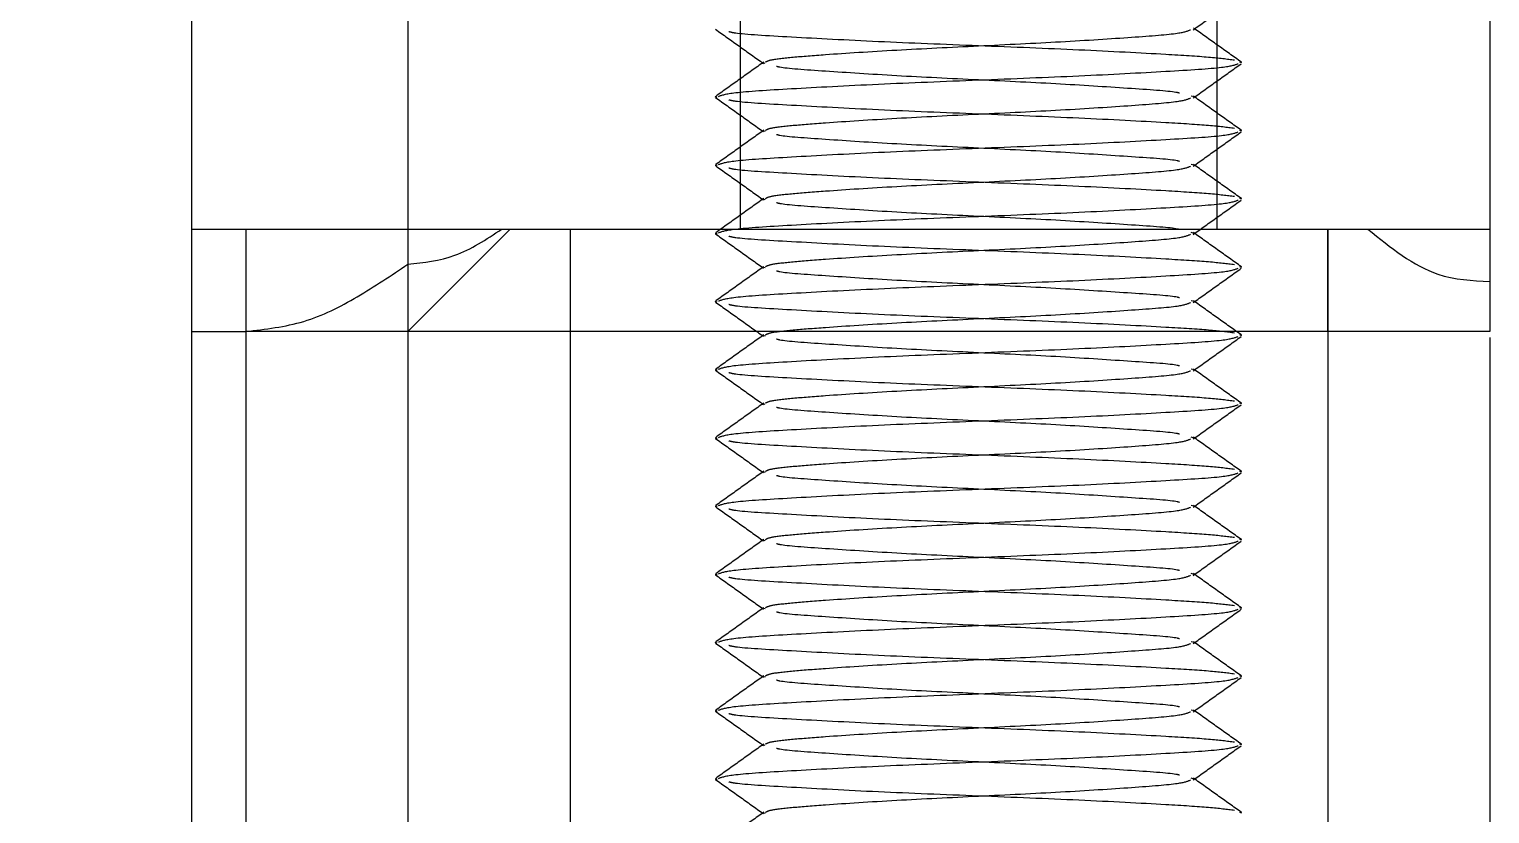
# Model space of a CAD drawing. Header units: metres. Extents: x 0 to 63075, y 0 to 44550.
# Drawn here: x 14242.14 to 14285, y 24793.82 to 24816.83 of the extents above; entities that cross this region are included whole.
import ezdxf

# ---------------------------------------------------------------- set-up
doc = ezdxf.new("R2010")
doc.units = ezdxf.units.M
doc.header["$LTSCALE"] = 75
doc.linetypes.add('HIDDEN2', pattern=[4.7625, 3.175, -1.5875])
for name, color, linetype in [('SDM', 7, 'Continuous'), ('SL4', 4, 'Continuous'), ('ST1', 7, 'HIDDEN2')]:
    doc.layers.add(name, color=color, linetype=linetype)

# ---------------------------------------------------------------- blocks, each defined once
blk = doc.blocks.new('A$Ca53c419a')
at = {"layer": 'SL4'}
for p, q in [((1004.763, 206.235), (54.76, 206.235)), ((381.194, 206.235), (381.194, 204.642)), ((381.194, 206.235), (381.194, 199.885)), ((381.194, 204.642), (91.194, 204.642)), ((381.194, 204.642), (378.194, 204.642)), ((378.194, 199.885), (378.194, 204.642)), ((381.194, 204.642), (381.194, 199.885)), ((378.194, 199.885), (86.437, 199.885)), ((381.194, 196.885), (378.194, 199.885)), ((378.194, 195.122), (378.194, 199.885)), ((381.194, 199.885), (380.165, 199.885)), ((381.194, 199.885), (381.194, 197.131)), ((387.544, 199.885), (381.194, 199.885)), ((381.194, 199.885), (381.194, 168.135)), ((378.194, 195.122), (358.181, 195.122)), ((381.194, 195.122), (378.194, 195.122)), ((378.194, 172.892), (378.194, 195.122)), ((378.194, 172.892), (86.437, 172.892)), ((378.194, 172.892), (381.194, 172.892)), ((378.194, 168.135), (378.194, 172.892)), ((381.194, 171.71), (381.194, 168.135)), ((378.019, 168.135), (91.194, 168.135)), ((381.194, 168.135), (379.657, 168.135)), ((387.544, 168.135), (381.194, 168.135))]:
    blk.add_line(p, q, dxfattribs=at)
for points, knots in [([(378.194, 204.642), (378.26, 204.065), (378.39, 202.912), (379.189, 201.337), (379.837, 200.373), (380.165, 199.885)], [0, 0, 0, 0, 0.3313836, 0.6615319, 1, 1, 1, 1]), ([(380.165, 199.885), (380.214, 199.419), (380.317, 198.457), (380.896, 197.582), (381.194, 197.131)], [0, 0, 0, 0, 0.485291, 1, 1, 1, 1]), ([(381.194, 171.71), (380.654, 171.043), (379.749, 169.925), (379.683, 168.65), (379.657, 168.135)], [0, 0, 0, 0, 0.595978, 1, 1, 1, 1]), ([(379.657, 168.135), (379.159, 168.135), (378.391, 168.135), (378.245, 168.135), (378.194, 168.135)], [0, 0, 0, 0, 0.648144, 1, 1, 1, 1])]:
    blk.add_open_spline(points, degree=3, knots=knots, dxfattribs=at)
at = {"layer": 'ST1'}
for p, q in [((1004.763, 210.997), (4.763, 210.997)), ((378.194, 206.235), (378.194, 204.642)), ((378.194, 204.642), (91.194, 204.642)), ((380.165, 199.885), (378.194, 199.885)), ((381.194, 195.122), (81.194, 195.122)), ((381.194, 195.122), (378.194, 195.122)), ((365.056, 190.806), (365.069, 190.862)), ((367.056, 190.806), (367.069, 190.862)), ((369.056, 190.806), (369.069, 190.862)), ((371.056, 190.806), (371.069, 190.862)), ((373.056, 190.806), (373.069, 190.862)), ((375.056, 190.806), (375.069, 190.862)), ((377.056, 190.806), (377.069, 190.862)), ((379.056, 190.806), (379.069, 190.862)), ((381.056, 190.806), (381.069, 190.862)), ((383.056, 190.806), (383.069, 190.862)), ((385.056, 190.806), (385.069, 190.862)), ((387.544, 190.135), (381.194, 190.135)), ((364.055, 189.403), (364.069, 189.456)), ((366.055, 189.403), (366.069, 189.456)), ((368.055, 189.403), (368.069, 189.456)), ((370.055, 189.403), (370.069, 189.456)), ((372.055, 189.403), (372.069, 189.456)), ((374.055, 189.403), (374.069, 189.456)), ((376.055, 189.403), (376.069, 189.456)), ((378.055, 189.403), (378.069, 189.456)), ((380.055, 189.403), (380.069, 189.456)), ((382.055, 189.403), (382.069, 189.456)), ((384.055, 189.403), (384.069, 189.456)), ((386.055, 189.403), (386.069, 189.456)), ((365.069, 176.814), (365.092, 176.902)), ((367.069, 176.814), (367.092, 176.902)), ((369.069, 176.814), (369.092, 176.902)), ((371.069, 176.814), (371.092, 176.902)), ((373.069, 176.814), (373.092, 176.902)), ((375.069, 176.814), (375.092, 176.902)), ((377.069, 176.814), (377.092, 176.902)), ((379.069, 176.814), (379.092, 176.902)), ((381.069, 176.814), (381.092, 176.902)), ((383.069, 176.814), (383.092, 176.902)), ((385.069, 176.814), (385.092, 176.902)), ((381.194, 176.135), (387.544, 176.135)), ((364.069, 175.408), (364.09, 175.466)), ((366.069, 175.408), (366.09, 175.466)), ((368.069, 175.408), (368.09, 175.466)), ((370.069, 175.408), (370.09, 175.466)), ((372.069, 175.408), (372.09, 175.466)), ((374.069, 175.408), (374.09, 175.466)), ((376.069, 175.408), (376.09, 175.466)), ((378.069, 175.408), (378.09, 175.466)), ((380.069, 175.408), (380.09, 175.466)), ((382.069, 175.408), (382.09, 175.466)), ((384.069, 175.408), (384.09, 175.466)), ((386.069, 175.408), (386.09, 175.466)), ((381.194, 172.892), (86.437, 172.892)), ((381.194, 172.892), (378.194, 172.892))]:
    blk.add_line(p, q, dxfattribs=at)
for points, knots in [([(364.093, 189.439), (363.926, 189.674), (363.591, 190.144), (363.256, 190.614), (363.088, 190.849)], [0, 0, 0, 0, 0.499908, 1, 1, 1, 1]), ([(365.056, 190.857), (364.889, 190.623), (364.555, 190.153), (364.221, 189.684), (364.053, 189.45)], [0, 0, 0, 0, 0.500033, 1, 1, 1, 1]), ([(366.093, 189.439), (365.926, 189.674), (365.591, 190.144), (365.256, 190.614), (365.088, 190.849)], [0, 0, 0, 0, 0.499908, 1, 1, 1, 1]), ([(365.088, 190.771), (365.125, 190.666), (365.205, 190.439), (365.312, 188.718), (365.448, 186.178), (365.569, 183.135), (365.689, 180.092), (365.825, 177.553), (365.931, 175.843), (366.01, 175.618), (366.046, 175.515)], [0, 0, 0, 0, 0.111758, 0.239388, 0.372264, 0.501747, 0.63123, 0.764106, 0.891736, 1, 1, 1, 1]), ([(367.056, 190.857), (366.889, 190.623), (366.555, 190.153), (366.221, 189.684), (366.053, 189.45)], [0, 0, 0, 0, 0.5000327, 1, 1, 1, 1]), ([(368.093, 189.439), (367.926, 189.674), (367.591, 190.144), (367.256, 190.614), (367.088, 190.849)], [0, 0, 0, 0, 0.499908, 1, 1, 1, 1]), ([(367.088, 190.771), (367.125, 190.666), (367.205, 190.439), (367.312, 188.718), (367.448, 186.178), (367.569, 183.135), (367.689, 180.092), (367.825, 177.553), (367.931, 175.843), (368.01, 175.618), (368.046, 175.515)], [0, 0, 0, 0, 0.111758, 0.239388, 0.372264, 0.501747, 0.63123, 0.764106, 0.891736, 1, 1, 1, 1]), ([(369.056, 190.857), (368.889, 190.623), (368.555, 190.153), (368.221, 189.684), (368.053, 189.45)], [0, 0, 0, 0, 0.500033, 1, 1, 1, 1]), ([(370.093, 189.439), (369.926, 189.674), (369.591, 190.144), (369.256, 190.614), (369.088, 190.849)], [0, 0, 0, 0, 0.499908, 1, 1, 1, 1]), ([(369.088, 190.771), (369.125, 190.666), (369.205, 190.439), (369.312, 188.718), (369.448, 186.178), (369.569, 183.135), (369.689, 180.092), (369.825, 177.553), (369.931, 175.843), (370.01, 175.618), (370.046, 175.515)], [0, 0, 0, 0, 0.111758, 0.239388, 0.372264, 0.501747, 0.63123, 0.764106, 0.891736, 1, 1, 1, 1]), ([(371.056, 190.857), (370.889, 190.623), (370.555, 190.153), (370.221, 189.684), (370.053, 189.45)], [0, 0, 0, 0, 0.5000327, 1, 1, 1, 1]), ([(372.093, 189.439), (371.926, 189.674), (371.591, 190.144), (371.256, 190.614), (371.088, 190.849)], [0, 0, 0, 0, 0.4999079, 1, 1, 1, 1]), ([(371.088, 190.771), (371.125, 190.666), (371.205, 190.439), (371.312, 188.718), (371.448, 186.178), (371.569, 183.135), (371.689, 180.092), (371.825, 177.553), (371.931, 175.843), (372.01, 175.618), (372.046, 175.515)], [0, 0, 0, 0, 0.111758, 0.239388, 0.372264, 0.501747, 0.63123, 0.764106, 0.891736, 1, 1, 1, 1]), ([(373.056, 190.857), (372.889, 190.623), (372.555, 190.153), (372.221, 189.684), (372.053, 189.45)], [0, 0, 0, 0, 0.5000327, 1, 1, 1, 1]), ([(374.093, 189.439), (373.926, 189.674), (373.591, 190.144), (373.256, 190.614), (373.088, 190.849)], [0, 0, 0, 0, 0.499908, 1, 1, 1, 1]), ([(373.088, 190.771), (373.125, 190.666), (373.205, 190.439), (373.312, 188.718), (373.448, 186.178), (373.569, 183.135), (373.689, 180.092), (373.825, 177.553), (373.931, 175.843), (374.01, 175.618), (374.046, 175.515)], [0, 0, 0, 0, 0.111758, 0.239388, 0.372264, 0.501747, 0.63123, 0.764106, 0.891736, 1, 1, 1, 1]), ([(375.056, 190.857), (374.889, 190.623), (374.555, 190.153), (374.221, 189.684), (374.053, 189.45)], [0, 0, 0, 0, 0.500033, 1, 1, 1, 1]), ([(376.093, 189.439), (375.926, 189.674), (375.591, 190.144), (375.256, 190.614), (375.088, 190.849)], [0, 0, 0, 0, 0.499908, 1, 1, 1, 1]), ([(375.088, 190.771), (375.125, 190.666), (375.205, 190.439), (375.312, 188.718), (375.448, 186.178), (375.569, 183.135), (375.689, 180.092), (375.825, 177.553), (375.931, 175.843), (376.01, 175.618), (376.046, 175.515)], [0, 0, 0, 0, 0.111758, 0.239388, 0.372264, 0.501747, 0.63123, 0.764106, 0.891736, 1, 1, 1, 1]), ([(377.056, 190.857), (376.889, 190.623), (376.555, 190.153), (376.221, 189.684), (376.053, 189.45)], [0, 0, 0, 0, 0.500033, 1, 1, 1, 1]), ([(378.093, 189.439), (377.926, 189.674), (377.591, 190.144), (377.256, 190.614), (377.088, 190.849)], [0, 0, 0, 0, 0.4999079, 1, 1, 1, 1]), ([(377.088, 190.771), (377.125, 190.666), (377.205, 190.439), (377.312, 188.718), (377.448, 186.178), (377.569, 183.135), (377.689, 180.092), (377.825, 177.553), (377.931, 175.843), (378.01, 175.618), (378.046, 175.515)], [0, 0, 0, 0, 0.111758, 0.239388, 0.372264, 0.501747, 0.63123, 0.764106, 0.891736, 1, 1, 1, 1]), ([(379.056, 190.857), (378.889, 190.623), (378.555, 190.153), (378.221, 189.684), (378.053, 189.45)], [0, 0, 0, 0, 0.5000327, 1, 1, 1, 1]), ([(380.093, 189.439), (379.926, 189.674), (379.591, 190.144), (379.256, 190.614), (379.088, 190.849)], [0, 0, 0, 0, 0.499908, 1, 1, 1, 1]), ([(379.088, 190.771), (379.125, 190.666), (379.205, 190.439), (379.312, 188.718), (379.448, 186.178), (379.569, 183.135), (379.689, 180.092), (379.825, 177.553), (379.931, 175.843), (380.01, 175.618), (380.046, 175.515)], [0, 0, 0, 0, 0.111758, 0.239388, 0.372264, 0.501747, 0.63123, 0.764106, 0.891736, 1, 1, 1, 1]), ([(381.056, 190.857), (380.889, 190.623), (380.555, 190.153), (380.221, 189.684), (380.053, 189.45)], [0, 0, 0, 0, 0.5000327, 1, 1, 1, 1]), ([(382.093, 189.439), (381.926, 189.674), (381.591, 190.144), (381.256, 190.614), (381.088, 190.849)], [0, 0, 0, 0, 0.499908, 1, 1, 1, 1]), ([(381.088, 190.771), (381.125, 190.666), (381.205, 190.439), (381.312, 188.718), (381.448, 186.178), (381.569, 183.135), (381.689, 180.092), (381.825, 177.553), (381.931, 175.843), (382.01, 175.618), (382.046, 175.515)], [0, 0, 0, 0, 0.111758, 0.239388, 0.372264, 0.501747, 0.63123, 0.764106, 0.891736, 1, 1, 1, 1]), ([(383.056, 190.857), (382.889, 190.623), (382.555, 190.153), (382.221, 189.684), (382.053, 189.45)], [0, 0, 0, 0, 0.500033, 1, 1, 1, 1]), ([(384.093, 189.439), (383.926, 189.674), (383.591, 190.144), (383.256, 190.614), (383.088, 190.849)], [0, 0, 0, 0, 0.499908, 1, 1, 1, 1]), ([(383.088, 190.771), (383.125, 190.666), (383.205, 190.439), (383.312, 188.718), (383.448, 186.178), (383.569, 183.135), (383.689, 180.092), (383.825, 177.553), (383.931, 175.843), (384.01, 175.618), (384.046, 175.515)], [0, 0, 0, 0, 0.111758, 0.239388, 0.372264, 0.501747, 0.63123, 0.764106, 0.891736, 1, 1, 1, 1]), ([(385.056, 190.857), (384.889, 190.623), (384.555, 190.153), (384.221, 189.684), (384.053, 189.45)], [0, 0, 0, 0, 0.500033, 1, 1, 1, 1]), ([(386.093, 189.439), (385.926, 189.674), (385.591, 190.144), (385.256, 190.614), (385.088, 190.849)], [0, 0, 0, 0, 0.499908, 1, 1, 1, 1]), ([(385.088, 190.771), (385.125, 190.666), (385.205, 190.439), (385.312, 188.718), (385.448, 186.178), (385.569, 183.135), (385.689, 180.092), (385.825, 177.553), (385.931, 175.843), (386.01, 175.618), (386.046, 175.515)], [0, 0, 0, 0, 0.111758, 0.239388, 0.372264, 0.501747, 0.63123, 0.764106, 0.891736, 1, 1, 1, 1]), ([(387.056, 190.857), (386.889, 190.623), (386.555, 190.153), (386.221, 189.684), (386.053, 189.45)], [0, 0, 0, 0, 0.500033, 1, 1, 1, 1]), ([(364.147, 175.625), (364.175, 175.844), (364.232, 176.282), (364.325, 177.786), (364.448, 180.095), (364.569, 183.132), (364.689, 186.186), (364.826, 188.687), (364.912, 190.206), (364.968, 190.411), (364.983, 190.463)], [0, 0, 0, 0, 0.103388, 0.206233, 0.357671, 0.505243, 0.652814, 0.804253, 0.949712, 1, 1, 1, 1]), ([(366.147, 175.625), (366.175, 175.844), (366.232, 176.282), (366.325, 177.786), (366.448, 180.095), (366.569, 183.132), (366.689, 186.186), (366.826, 188.687), (366.912, 190.206), (366.968, 190.411), (366.983, 190.463)], [0, 0, 0, 0, 0.1033882, 0.2062326, 0.357671, 0.5052426, 0.6528142, 0.8042526, 0.9497121, 1, 1, 1, 1]), ([(368.147, 175.625), (368.175, 175.844), (368.232, 176.282), (368.325, 177.786), (368.448, 180.095), (368.569, 183.132), (368.689, 186.186), (368.826, 188.687), (368.912, 190.206), (368.968, 190.411), (368.983, 190.463)], [0, 0, 0, 0, 0.103388, 0.206233, 0.357671, 0.505243, 0.652814, 0.804253, 0.949712, 1, 1, 1, 1]), ([(370.147, 175.625), (370.175, 175.844), (370.232, 176.282), (370.325, 177.786), (370.448, 180.095), (370.569, 183.132), (370.689, 186.186), (370.826, 188.687), (370.912, 190.206), (370.968, 190.411), (370.983, 190.463)], [0, 0, 0, 0, 0.1033882, 0.2062326, 0.357671, 0.5052426, 0.6528142, 0.8042526, 0.9497121, 1, 1, 1, 1]), ([(372.147, 175.625), (372.175, 175.844), (372.232, 176.282), (372.325, 177.786), (372.448, 180.095), (372.569, 183.132), (372.689, 186.186), (372.826, 188.687), (372.912, 190.206), (372.968, 190.411), (372.983, 190.463)], [0, 0, 0, 0, 0.103388, 0.206233, 0.357671, 0.505243, 0.652814, 0.804253, 0.949712, 1, 1, 1, 1]), ([(374.147, 175.625), (374.175, 175.844), (374.232, 176.282), (374.325, 177.786), (374.448, 180.095), (374.569, 183.132), (374.689, 186.186), (374.826, 188.687), (374.912, 190.206), (374.968, 190.411), (374.983, 190.463)], [0, 0, 0, 0, 0.103388, 0.206233, 0.357671, 0.505243, 0.652814, 0.804253, 0.949712, 1, 1, 1, 1]), ([(376.147, 175.625), (376.175, 175.844), (376.232, 176.282), (376.325, 177.786), (376.448, 180.095), (376.569, 183.132), (376.689, 186.186), (376.826, 188.687), (376.912, 190.206), (376.968, 190.411), (376.983, 190.463)], [0, 0, 0, 0, 0.103388, 0.206233, 0.357671, 0.505243, 0.652814, 0.804253, 0.949712, 1, 1, 1, 1]), ([(378.147, 175.625), (378.175, 175.844), (378.232, 176.282), (378.325, 177.786), (378.448, 180.095), (378.569, 183.132), (378.689, 186.186), (378.826, 188.687), (378.912, 190.206), (378.968, 190.411), (378.983, 190.463)], [0, 0, 0, 0, 0.1033882, 0.2062326, 0.357671, 0.5052426, 0.6528142, 0.8042526, 0.9497121, 1, 1, 1, 1]), ([(380.147, 175.625), (380.175, 175.844), (380.232, 176.282), (380.325, 177.786), (380.448, 180.095), (380.569, 183.132), (380.689, 186.186), (380.826, 188.687), (380.912, 190.206), (380.968, 190.411), (380.983, 190.463)], [0, 0, 0, 0, 0.103388, 0.206233, 0.357671, 0.505243, 0.652814, 0.804253, 0.949712, 1, 1, 1, 1]), ([(382.147, 175.625), (382.175, 175.844), (382.232, 176.282), (382.325, 177.786), (382.448, 180.095), (382.569, 183.132), (382.689, 186.186), (382.826, 188.687), (382.912, 190.206), (382.968, 190.411), (382.983, 190.463)], [0, 0, 0, 0, 0.103388, 0.206233, 0.357671, 0.505243, 0.652814, 0.804253, 0.949712, 1, 1, 1, 1]), ([(384.147, 175.625), (384.175, 175.844), (384.232, 176.282), (384.325, 177.786), (384.448, 180.095), (384.569, 183.132), (384.689, 186.186), (384.826, 188.687), (384.912, 190.206), (384.968, 190.411), (384.983, 190.463)], [0, 0, 0, 0, 0.103388, 0.206233, 0.357671, 0.505243, 0.652814, 0.804253, 0.949712, 1, 1, 1, 1]), ([(386.147, 175.625), (386.175, 175.844), (386.232, 176.282), (386.325, 177.786), (386.448, 180.095), (386.569, 183.132), (386.689, 186.186), (386.826, 188.687), (386.912, 190.206), (386.968, 190.411), (386.983, 190.463)], [0, 0, 0, 0, 0.1033882, 0.2062326, 0.357671, 0.5052426, 0.6528142, 0.8042526, 0.9497121, 1, 1, 1, 1]), ([(364.092, 189.391), (364.116, 189.35), (364.168, 189.262), (364.238, 188.621), (364.328, 187.48), (364.448, 185.618), (364.569, 183.137), (364.689, 180.645), (364.825, 178.57), (364.93, 177.181), (365.007, 176.998), (365.042, 176.915)], [0, 0, 0, 0, 0.072607, 0.155069, 0.237884, 0.371691, 0.502076, 0.632461, 0.766268, 0.894784, 1, 1, 1, 1]), ([(365.181, 177.241), (365.186, 177.26), (365.234, 177.422), (365.311, 178.611), (365.448, 180.635), (365.569, 183.135), (365.689, 185.633), (365.826, 187.666), (365.906, 188.873), (365.957, 189.036), (365.966, 189.064)], [0, 0, 0, 0, 0.020732, 0.175704, 0.337058, 0.494284, 0.651511, 0.812864, 0.967837, 1, 1, 1, 1]), ([(366.092, 189.391), (366.116, 189.35), (366.168, 189.262), (366.238, 188.621), (366.328, 187.48), (366.448, 185.618), (366.569, 183.137), (366.689, 180.645), (366.825, 178.57), (366.93, 177.181), (367.007, 176.998), (367.042, 176.915)], [0, 0, 0, 0, 0.072607, 0.155069, 0.237884, 0.371691, 0.502076, 0.632461, 0.766268, 0.894784, 1, 1, 1, 1]), ([(367.181, 177.241), (367.186, 177.26), (367.234, 177.422), (367.311, 178.611), (367.448, 180.635), (367.569, 183.135), (367.689, 185.633), (367.826, 187.666), (367.906, 188.873), (367.957, 189.036), (367.966, 189.064)], [0, 0, 0, 0, 0.020732, 0.175704, 0.337058, 0.494284, 0.651511, 0.812864, 0.967837, 1, 1, 1, 1]), ([(368.092, 189.391), (368.116, 189.35), (368.168, 189.262), (368.238, 188.621), (368.328, 187.48), (368.448, 185.618), (368.569, 183.137), (368.689, 180.645), (368.825, 178.57), (368.93, 177.181), (369.007, 176.998), (369.042, 176.915)], [0, 0, 0, 0, 0.0726073, 0.1550688, 0.2378835, 0.371691, 0.5020758, 0.6324606, 0.7662681, 0.8947836, 1, 1, 1, 1]), ([(369.181, 177.241), (369.186, 177.26), (369.234, 177.422), (369.311, 178.611), (369.448, 180.635), (369.569, 183.135), (369.689, 185.633), (369.826, 187.666), (369.906, 188.873), (369.957, 189.036), (369.966, 189.064)], [0, 0, 0, 0, 0.020732, 0.175704, 0.337058, 0.494284, 0.651511, 0.812864, 0.967837, 1, 1, 1, 1]), ([(370.092, 189.391), (370.116, 189.35), (370.168, 189.262), (370.238, 188.621), (370.328, 187.48), (370.448, 185.618), (370.569, 183.137), (370.689, 180.645), (370.825, 178.57), (370.93, 177.181), (371.007, 176.998), (371.042, 176.915)], [0, 0, 0, 0, 0.072607, 0.155069, 0.237884, 0.371691, 0.502076, 0.632461, 0.766268, 0.894784, 1, 1, 1, 1]), ([(371.181, 177.241), (371.186, 177.26), (371.234, 177.422), (371.311, 178.611), (371.448, 180.635), (371.569, 183.135), (371.689, 185.633), (371.826, 187.666), (371.906, 188.873), (371.957, 189.036), (371.966, 189.064)], [0, 0, 0, 0, 0.020732, 0.175704, 0.337058, 0.494284, 0.651511, 0.812864, 0.967837, 1, 1, 1, 1]), ([(372.092, 189.391), (372.116, 189.35), (372.168, 189.262), (372.238, 188.621), (372.328, 187.48), (372.448, 185.618), (372.569, 183.137), (372.689, 180.645), (372.825, 178.57), (372.93, 177.181), (373.007, 176.998), (373.042, 176.915)], [0, 0, 0, 0, 0.072607, 0.155069, 0.237884, 0.371691, 0.502076, 0.632461, 0.766268, 0.894784, 1, 1, 1, 1]), ([(373.181, 177.241), (373.186, 177.26), (373.234, 177.422), (373.311, 178.611), (373.448, 180.635), (373.569, 183.135), (373.689, 185.633), (373.826, 187.666), (373.906, 188.873), (373.957, 189.036), (373.966, 189.064)], [0, 0, 0, 0, 0.020732, 0.175704, 0.337058, 0.494284, 0.651511, 0.812864, 0.967837, 1, 1, 1, 1]), ([(374.092, 189.391), (374.116, 189.35), (374.168, 189.262), (374.238, 188.621), (374.328, 187.48), (374.448, 185.618), (374.569, 183.137), (374.689, 180.645), (374.825, 178.57), (374.93, 177.181), (375.007, 176.998), (375.042, 176.915)], [0, 0, 0, 0, 0.072607, 0.155069, 0.237884, 0.371691, 0.502076, 0.632461, 0.766268, 0.894784, 1, 1, 1, 1]), ([(375.181, 177.241), (375.186, 177.26), (375.234, 177.422), (375.311, 178.611), (375.448, 180.635), (375.569, 183.135), (375.689, 185.633), (375.826, 187.666), (375.906, 188.873), (375.957, 189.036), (375.966, 189.064)], [0, 0, 0, 0, 0.020732, 0.175704, 0.337058, 0.494284, 0.651511, 0.812864, 0.967837, 1, 1, 1, 1]), ([(376.092, 189.391), (376.116, 189.35), (376.168, 189.262), (376.238, 188.621), (376.328, 187.48), (376.448, 185.618), (376.569, 183.137), (376.689, 180.645), (376.825, 178.57), (376.93, 177.181), (377.007, 176.998), (377.042, 176.915)], [0, 0, 0, 0, 0.0726073, 0.1550688, 0.2378835, 0.371691, 0.5020758, 0.6324606, 0.7662681, 0.8947836, 1, 1, 1, 1]), ([(377.181, 177.241), (377.186, 177.26), (377.234, 177.422), (377.311, 178.611), (377.448, 180.635), (377.569, 183.135), (377.689, 185.633), (377.826, 187.666), (377.906, 188.873), (377.957, 189.036), (377.966, 189.064)], [0, 0, 0, 0, 0.020732, 0.175704, 0.337058, 0.494284, 0.651511, 0.812864, 0.967837, 1, 1, 1, 1]), ([(378.092, 189.391), (378.116, 189.35), (378.168, 189.262), (378.238, 188.621), (378.328, 187.48), (378.448, 185.618), (378.569, 183.137), (378.689, 180.645), (378.825, 178.57), (378.93, 177.181), (379.007, 176.998), (379.042, 176.915)], [0, 0, 0, 0, 0.072607, 0.155069, 0.237884, 0.371691, 0.502076, 0.632461, 0.766268, 0.894784, 1, 1, 1, 1]), ([(379.181, 177.241), (379.186, 177.26), (379.234, 177.422), (379.311, 178.611), (379.448, 180.635), (379.569, 183.135), (379.689, 185.633), (379.826, 187.666), (379.906, 188.873), (379.957, 189.036), (379.966, 189.064)], [0, 0, 0, 0, 0.020732, 0.175704, 0.337058, 0.494284, 0.651511, 0.812864, 0.967837, 1, 1, 1, 1]), ([(380.092, 189.391), (380.116, 189.35), (380.168, 189.262), (380.238, 188.621), (380.328, 187.48), (380.448, 185.618), (380.569, 183.137), (380.689, 180.645), (380.825, 178.57), (380.93, 177.181), (381.007, 176.998), (381.042, 176.915)], [0, 0, 0, 0, 0.072607, 0.155069, 0.237884, 0.371691, 0.502076, 0.632461, 0.766268, 0.894784, 1, 1, 1, 1]), ([(381.181, 177.241), (381.186, 177.26), (381.234, 177.422), (381.311, 178.611), (381.448, 180.635), (381.569, 183.135), (381.689, 185.633), (381.826, 187.666), (381.906, 188.873), (381.957, 189.036), (381.966, 189.064)], [0, 0, 0, 0, 0.020732, 0.175704, 0.337058, 0.494284, 0.651511, 0.812864, 0.967837, 1, 1, 1, 1]), ([(382.092, 189.391), (382.116, 189.35), (382.168, 189.262), (382.238, 188.621), (382.328, 187.48), (382.448, 185.618), (382.569, 183.137), (382.689, 180.645), (382.825, 178.57), (382.93, 177.181), (383.007, 176.998), (383.042, 176.915)], [0, 0, 0, 0, 0.072607, 0.155069, 0.237884, 0.371691, 0.502076, 0.632461, 0.766268, 0.894784, 1, 1, 1, 1]), ([(383.181, 177.241), (383.186, 177.26), (383.234, 177.422), (383.311, 178.611), (383.448, 180.635), (383.569, 183.135), (383.689, 185.633), (383.826, 187.666), (383.906, 188.873), (383.957, 189.036), (383.966, 189.064)], [0, 0, 0, 0, 0.020732, 0.175704, 0.337058, 0.494284, 0.651511, 0.812864, 0.967837, 1, 1, 1, 1]), ([(384.092, 189.391), (384.116, 189.35), (384.168, 189.262), (384.238, 188.621), (384.328, 187.48), (384.448, 185.618), (384.569, 183.137), (384.689, 180.645), (384.825, 178.57), (384.93, 177.181), (385.007, 176.998), (385.042, 176.915)], [0, 0, 0, 0, 0.072607, 0.155069, 0.237884, 0.371691, 0.502076, 0.632461, 0.766268, 0.894784, 1, 1, 1, 1]), ([(385.181, 177.241), (385.186, 177.26), (385.234, 177.422), (385.311, 178.611), (385.448, 180.635), (385.569, 183.135), (385.689, 185.633), (385.826, 187.666), (385.906, 188.873), (385.957, 189.036), (385.966, 189.064)], [0, 0, 0, 0, 0.020732, 0.175704, 0.337058, 0.494284, 0.651511, 0.812864, 0.967837, 1, 1, 1, 1]), ([(386.092, 189.391), (386.116, 189.35), (386.168, 189.262), (386.238, 188.621), (386.328, 187.48), (386.448, 185.618), (386.569, 183.137), (386.689, 180.645), (386.825, 178.57), (386.93, 177.181), (387.007, 176.998), (387.042, 176.915)], [0, 0, 0, 0, 0.072607, 0.155069, 0.237884, 0.371691, 0.502076, 0.632461, 0.766268, 0.894784, 1, 1, 1, 1]), ([(364.09, 175.423), (364.257, 175.658), (364.591, 176.127), (364.926, 176.596), (365.093, 176.831)], [0, 0, 0, 0, 0.500042, 1, 1, 1, 1]), ([(365.041, 176.836), (365.208, 176.601), (365.543, 176.131), (365.878, 175.661), (366.045, 175.426)], [0, 0, 0, 0, 0.499911, 1, 1, 1, 1]), ([(366.09, 175.423), (366.257, 175.658), (366.591, 176.127), (366.926, 176.596), (367.093, 176.831)], [0, 0, 0, 0, 0.500042, 1, 1, 1, 1]), ([(367.041, 176.836), (367.208, 176.601), (367.543, 176.131), (367.878, 175.661), (368.045, 175.426)], [0, 0, 0, 0, 0.4999108, 1, 1, 1, 1]), ([(368.09, 175.423), (368.257, 175.658), (368.591, 176.127), (368.926, 176.596), (369.093, 176.831)], [0, 0, 0, 0, 0.5000417, 1, 1, 1, 1]), ([(369.041, 176.836), (369.208, 176.601), (369.543, 176.131), (369.878, 175.661), (370.045, 175.426)], [0, 0, 0, 0, 0.4999108, 1, 1, 1, 1]), ([(370.09, 175.423), (370.257, 175.658), (370.591, 176.127), (370.926, 176.596), (371.093, 176.831)], [0, 0, 0, 0, 0.500042, 1, 1, 1, 1]), ([(371.041, 176.836), (371.208, 176.601), (371.543, 176.131), (371.878, 175.661), (372.045, 175.426)], [0, 0, 0, 0, 0.499911, 1, 1, 1, 1]), ([(372.09, 175.423), (372.257, 175.658), (372.591, 176.127), (372.926, 176.596), (373.093, 176.831)], [0, 0, 0, 0, 0.5000417, 1, 1, 1, 1]), ([(373.041, 176.836), (373.208, 176.601), (373.543, 176.131), (373.878, 175.661), (374.045, 175.426)], [0, 0, 0, 0, 0.499911, 1, 1, 1, 1]), ([(374.09, 175.423), (374.257, 175.658), (374.591, 176.127), (374.926, 176.596), (375.093, 176.831)], [0, 0, 0, 0, 0.500042, 1, 1, 1, 1]), ([(375.041, 176.836), (375.208, 176.601), (375.543, 176.131), (375.878, 175.661), (376.045, 175.426)], [0, 0, 0, 0, 0.4999108, 1, 1, 1, 1]), ([(376.09, 175.423), (376.257, 175.658), (376.591, 176.127), (376.926, 176.596), (377.093, 176.831)], [0, 0, 0, 0, 0.500042, 1, 1, 1, 1]), ([(377.041, 176.836), (377.208, 176.601), (377.543, 176.131), (377.878, 175.661), (378.045, 175.426)], [0, 0, 0, 0, 0.499911, 1, 1, 1, 1]), ([(378.09, 175.423), (378.257, 175.658), (378.591, 176.127), (378.926, 176.596), (379.093, 176.831)], [0, 0, 0, 0, 0.500042, 1, 1, 1, 1]), ([(379.041, 176.836), (379.208, 176.601), (379.543, 176.131), (379.878, 175.661), (380.045, 175.426)], [0, 0, 0, 0, 0.499911, 1, 1, 1, 1]), ([(380.09, 175.423), (380.257, 175.658), (380.591, 176.127), (380.926, 176.596), (381.093, 176.831)], [0, 0, 0, 0, 0.500042, 1, 1, 1, 1]), ([(381.041, 176.836), (381.208, 176.601), (381.543, 176.131), (381.878, 175.661), (382.045, 175.426)], [0, 0, 0, 0, 0.499911, 1, 1, 1, 1]), ([(382.09, 175.423), (382.257, 175.658), (382.591, 176.127), (382.926, 176.596), (383.093, 176.831)], [0, 0, 0, 0, 0.5000417, 1, 1, 1, 1]), ([(383.041, 176.836), (383.208, 176.601), (383.543, 176.131), (383.878, 175.661), (384.045, 175.426)], [0, 0, 0, 0, 0.4999108, 1, 1, 1, 1]), ([(384.09, 175.423), (384.257, 175.658), (384.591, 176.127), (384.926, 176.596), (385.093, 176.831)], [0, 0, 0, 0, 0.5000417, 1, 1, 1, 1]), ([(385.041, 176.836), (385.208, 176.601), (385.543, 176.131), (385.878, 175.661), (386.045, 175.426)], [0, 0, 0, 0, 0.4999108, 1, 1, 1, 1]), ([(386.09, 175.423), (386.257, 175.658), (386.591, 176.127), (386.926, 176.596), (387.093, 176.831)], [0, 0, 0, 0, 0.500042, 1, 1, 1, 1]), ([(387.041, 176.836), (387.208, 176.601), (387.543, 176.131), (387.878, 175.661), (388.045, 175.426)], [0, 0, 0, 0, 0.499911, 1, 1, 1, 1])]:
    blk.add_open_spline(points, degree=3, knots=knots, dxfattribs=at)

msp = doc.modelspace()

# ---------------------------------------------------------------- block references
at = {"layer": 'SDM', "rotation": 90}
msp.add_blockref('A$Ca53c419a', (14453.134, 24429.769), dxfattribs=at)

doc.saveas('drawing.dxf')
